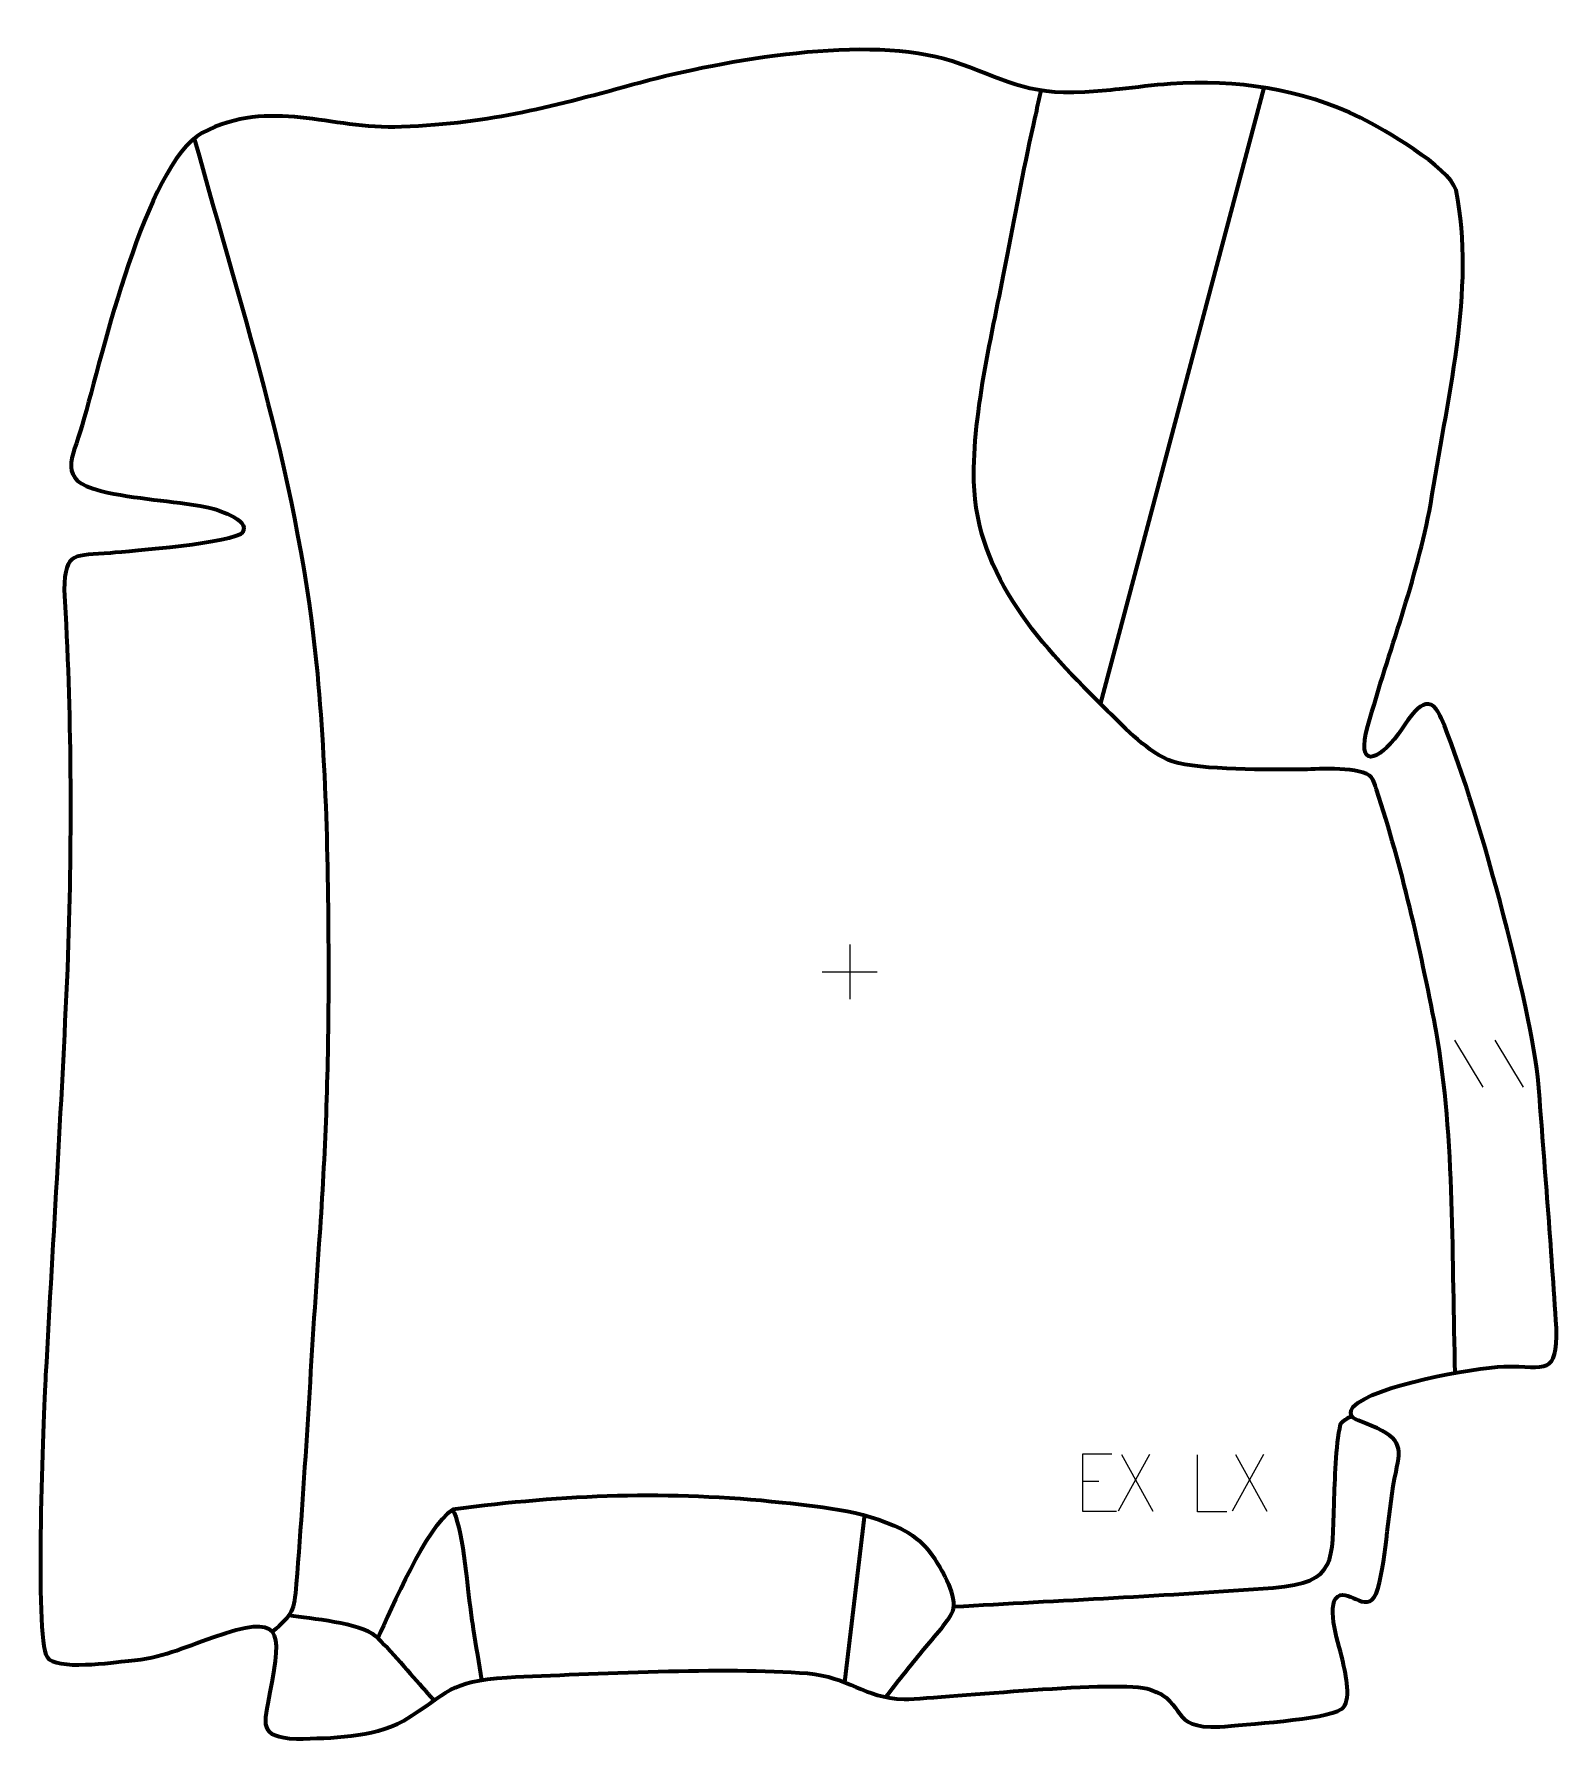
# Model space of a CAD drawing. Header units: millimetres. Extents: x -1036 to -368, y 230 to 978.
import ezdxf

# ---------------------------------------------------------------- set-up
doc = ezdxf.new("R2010")
doc.units = ezdxf.units.MM
doc.header["$MEASUREMENT"] = 0
doc.layers.add('layer 1', color=7, linetype='Continuous')
doc.layers.add('layer 2', color=7, linetype='Continuous')

msp = doc.modelspace()

# ---------------------------------------------------------------- linework, layer by layer
at = {"layer": 'layer 1', "color": 142, "lineweight": 158}
for points, knots in [([(-412.5696, 390.9541), (-414.0856, 439.2529), (-412.5557, 493.7466), (-420.9828, 540.96), (-420.9828, 540.96), (-420.9828, 540.96), (-421.2448, 542.4276), (-421.2448, 542.4276), (-421.2448, 542.4276), (-428.0379, 577.7829), (-435.8506, 612.4339), (-447.0727, 646.6868), (-447.0727, 646.6868), (-447.5636, 648.1319), (-448.4118, 650.7351), (-449.2712, 651.9804), (-449.2712, 651.9804), (-453.6004, 657.007), (-472.3071, 655.7186), (-478.791, 655.5141), (-478.791, 655.5141), (-478.791, 655.5141), (-479.8377, 655.4975), (-479.8377, 655.4975), (-479.8377, 655.4975), (-493.7644, 655.4321), (-524.0598, 655.1579), (-536.5366, 658.9967), (-536.5366, 658.9967), (-547.3797, 663.0006), (-556.8482, 673.3025), (-565.0431, 681.2259), (-565.0431, 681.2259), (-593.3034, 708.9555), (-622.5924, 739.8811), (-623.6146, 781.8231), (-623.6146, 781.8231), (-624.3642, 812.5765), (-614.6442, 850.4671), (-608.912, 881.1875), (-608.912, 881.1875), (-605.143, 901.3864), (-601.195, 921.5529), (-596.7326, 941.6112), (-596.7326, 941.6112), (-596.7326, 941.6112), (-596.4058, 943.0802), (-596.4058, 943.0802), (-596.4058, 943.0802), (-595.6357, 946.4659), (-594.8729, 949.8515), (-594.1228, 953.2418)], [0, 0, 0, 0, 0.07142857, 0.07142857, 0.07142857, 0.07142857, 0.14285714, 0.14285714, 0.14285714, 0.14285714, 0.21428571, 0.21428571, 0.21428571, 0.21428571, 0.28571429, 0.28571429, 0.28571429, 0.28571429, 0.35714286, 0.35714286, 0.35714286, 0.35714286, 0.42857143, 0.42857143, 0.42857143, 0.42857143, 0.5, 0.5, 0.5, 0.5, 0.57142857, 0.57142857, 0.57142857, 0.57142857, 0.64285714, 0.64285714, 0.64285714, 0.64285714, 0.71428571, 0.71428571, 0.71428571, 0.71428571, 0.78571429, 0.78571429, 0.78571429, 0.78571429, 0.85714286, 0.85714286, 0.85714286, 0.85714286, 1, 1, 1, 1]), ([(-965.4818, 932.2173), (-943.5244, 851.9138), (-919.334, 781.4168), (-911.5397, 697.4004), (-911.5397, 697.4004), (-907.1389, 649.9631), (-906.5873, 602.3204), (-906.7177, 554.7135), (-906.7177, 554.7135), (-906.8369, 518.8867), (-908.2934, 483.3539), (-910.8161, 447.6195), (-910.8161, 447.6195), (-914.3522, 397.8673), (-916.7799, 348.0609), (-920.7807, 298.3358), (-920.7807, 298.3358), (-921.7436, 286.5967), (-922.3591, 284.961), (-931.3174, 277.4417)], [0, 0, 0, 0, 0.16666667, 0.16666667, 0.16666667, 0.16666667, 0.33333333, 0.33333333, 0.33333333, 0.33333333, 0.5, 0.5, 0.5, 0.5, 0.66666667, 0.66666667, 0.66666667, 0.66666667, 1, 1, 1, 1]), ([(-632.3958, 288.4785), (-586.2087, 291.1596), (-538.5465, 293.288), (-492.409, 296.7708), (-492.409, 296.7708), (-463.8509, 298.9266), (-466.7029, 309.0134), (-465.6863, 333.9065), (-465.6863, 333.9065), (-465.2713, 344.0689), (-465.0835, 358.8154), (-462.8193, 368.4528), (-462.8193, 368.4528), (-461.8996, 370.112), (-459.6621, 371.2461), (-458.0291, 372.0968)], [0, 0, 0, 0, 0.2, 0.2, 0.2, 0.2, 0.4, 0.4, 0.4, 0.4, 0.6, 0.6, 0.6, 0.6, 1, 1, 1, 1]), ([(-852.159, 331.2352), (-802.2513, 337.6997), (-757.7233, 339.5246), (-707.6521, 334.1602), (-707.6521, 334.1602), (-688.924, 332.1538), (-669.0491, 330.3198), (-652.3665, 320.8418), (-652.3665, 320.8418), (-647.3588, 317.6451), (-644.0396, 314.3706), (-640.7919, 309.4085), (-640.7919, 309.4085), (-637.3534, 303.8197), (-630.908, 293.0336), (-632.9569, 286.3855), (-632.9569, 286.3855), (-635.2387, 281.4657), (-642.7333, 273.3168), (-646.4712, 268.7892), (-646.4712, 268.7892), (-651.4984, 262.5517), (-656.4848, 256.282), (-661.4461, 249.992), (-661.4461, 249.992), (-661.4461, 249.992), (-662.3697, 248.8201), (-662.3697, 248.8201)], [0, 0, 0, 0, 0.125, 0.125, 0.125, 0.125, 0.25, 0.25, 0.25, 0.25, 0.375, 0.375, 0.375, 0.375, 0.5, 0.5, 0.5, 0.5, 0.625, 0.625, 0.625, 0.625, 0.75, 0.75, 0.75, 0.75, 1, 1, 1, 1]), ([(-885.0703, 274.6003), (-879.1113, 287.4043), (-863.3473, 324.0137), (-852.3222, 330.9153), (-852.3222, 330.9153), (-848.2124, 325.6116), (-845.6182, 296.5773), (-844.5835, 288.4379), (-844.5835, 288.4379), (-844.1634, 285.1324), (-843.7143, 281.8626), (-843.1986, 278.5704), (-843.1986, 278.5704), (-841.9986, 271.1257), (-840.7641, 263.6865), (-839.5496, 256.2441)], [0, 0, 0, 0, 0.2, 0.2, 0.2, 0.2, 0.4, 0.4, 0.4, 0.4, 0.6, 0.6, 0.6, 0.6, 1, 1, 1, 1]), ([(-923.8279, 284.7896), (-914.7123, 283.2921), (-892.7351, 281.549), (-886.135, 275.6058), (-886.135, 275.6058), (-879.498, 269.6292), (-870.4856, 258.7527), (-864.3239, 251.777), (-864.3239, 251.777), (-863.0125, 250.2925), (-861.7021, 248.8097), (-860.3777, 247.3367)], [0, 0, 0, 0, 0.25, 0.25, 0.25, 0.25, 0.5, 0.5, 0.5, 0.5, 1, 1, 1, 1])]:
    msp.add_open_spline(points, degree=3, knots=knots, dxfattribs=at)
for points in [[(-568.129, 684.1767), (-568.129, 684.1767), (-496.3424, 954.5118), (-496.3424, 954.5118)], [(-671.7131, 327.7161), (-671.7131, 327.7161), (-680.4075, 255.3328), (-680.4075, 255.3328)]]:
    msp.add_open_spline(points, degree=3, dxfattribs=at)
at = {"layer": 'layer 1', "color": 250, "lineweight": 9}
for points in [[(-678.1139, 578.841), (-678.1139, 578.841), (-678.1139, 554.8631), (-678.1139, 554.8631)], [(-690.1028, 566.852), (-690.1028, 566.852), (-666.1249, 566.852), (-666.1249, 566.852)], [(-412.886, 536.8098), (-412.886, 536.8098), (-400.5217, 516.2655), (-400.5217, 516.2655)], [(-395.1561, 536.8098), (-395.1561, 536.8098), (-382.7918, 516.2655), (-382.7918, 516.2655)], [(-546.667, 355.2411), (-546.667, 355.2411), (-560.4076, 330.3453), (-560.4076, 330.3453)], [(-558.953, 355.2411), (-558.953, 355.2411), (-545.2124, 330.2876), (-545.2124, 330.2876)], [(-496.667, 355.2411), (-496.667, 355.2411), (-510.4076, 330.3453), (-510.4076, 330.3453)], [(-508.953, 355.2411), (-508.953, 355.2411), (-495.2124, 330.2876), (-495.2124, 330.2876)], [(-576.0343, 343.4699), (-576.0343, 343.4699), (-568.8662, 343.4699), (-568.8662, 343.4699)]]:
    msp.add_open_spline(points, degree=3, dxfattribs=at)
for points, knots in [([(-563.1604, 355.3496), (-563.1604, 355.3496), (-576.0343, 355.3496), (-576.0343, 355.3496), (-576.0343, 355.3496), (-576.0343, 355.3496), (-576.0343, 330.396), (-576.0343, 330.396), (-576.0343, 330.396), (-576.0343, 330.396), (-561.1685, 330.396), (-561.1685, 330.396)], [0, 0, 0, 0, 0.25, 0.25, 0.25, 0.25, 0.5, 0.5, 0.5, 0.5, 1, 1, 1, 1]), ([(-512.6887, 330.104), (-512.6887, 330.104), (-525.6378, 330.104), (-525.6378, 330.104), (-525.6378, 330.104), (-525.6378, 330.104), (-525.6378, 355.0576), (-525.6378, 355.0576)], [0, 0, 0, 0, 0.33333333, 0.33333333, 0.33333333, 0.33333333, 1, 1, 1, 1])]:
    msp.add_open_spline(points, degree=3, knots=knots, dxfattribs=at)
at = {"layer": 'layer 2', "color": 242, "lineweight": 158}
msp.add_open_spline([(-537.4987, 956.1876), (-508.374, 958.169), (-480.3876, 953.9923), (-453.9003, 941.2562), (-453.9003, 941.2562), (-443.8614, 935.9008), (-415.5188, 920.0785), (-412.2194, 909.5486), (-412.2194, 909.5486), (-403.1966, 866.2594), (-416.7235, 815.5876), (-423.2971, 772.1949), (-423.2971, 772.1949), (-429.7375, 737.7716), (-441.5556, 707.8368), (-450.8799, 674.6338), (-450.8799, 674.6338), (-456.2863, 655.3822), (-446.4478, 659.1383), (-437.5844, 671.0079), (-437.5844, 671.0079), (-434.1711, 675.5789), (-426.5667, 689.7701), (-420.8741, 681.9319), (-420.8741, 681.9319), (-420.008, 680.7395), (-419.3924, 679.3958), (-418.7564, 678.0765), (-418.7564, 678.0765), (-404.1413, 644.5014), (-378.7148, 550.1462), (-376.0692, 517.5158), (-376.0692, 517.5158), (-373.3239, 481.9787), (-370.4654, 446.0819), (-368.2125, 410.531), (-368.2125, 410.531), (-367.9951, 389.6327), (-372.3302, 393.918), (-391.1326, 393.7944), (-391.1326, 393.7944), (-405.1857, 393.0063), (-448.2573, 385.5874), (-457.4389, 376.0043), (-457.4389, 376.0043), (-460.4038, 371.3745), (-455.9258, 370.4878), (-452.0575, 368.9794), (-452.0575, 368.9794), (-436.0863, 362.5709), (-436.0406, 359.0598), (-438.5509, 347.5695), (-438.5509, 347.5695), (-442.0968, 331.339), (-442.5032, 310.7225), (-446.553, 296.2438), (-446.553, 296.2438), (-450.1084, 283.5333), (-458.9519, 296.5655), (-464.0124, 292.9437), (-464.0124, 292.9437), (-469.6665, 288.8971), (-463.1723, 270.706), (-461.7244, 263.9519), (-461.7244, 263.9519), (-460.7184, 259.2586), (-457.6719, 246.6732), (-462.5305, 243.4434), (-462.5305, 243.4434), (-469.3695, 238.8972), (-505.5403, 236.8351), (-515.8173, 235.7654), (-515.8173, 235.7654), (-539.0738, 234.8971), (-529.2278, 246.3291), (-546.4216, 252.1837), (-546.4216, 252.1837), (-559.6161, 256.6764), (-633.9624, 248.5089), (-654.2072, 247.8645), (-654.2072, 247.8645), (-672.3532, 248.5024), (-678.0757, 257.6545), (-696.6748, 259.2372), (-696.6748, 259.2372), (-733.1913, 262.0922), (-790.6026, 259.1263), (-828.2528, 257.4692), (-828.2528, 257.4692), (-854.3217, 255.6406), (-853.3546, 250.915), (-873.6941, 238.4601), (-873.6941, 238.4601), (-888.1472, 230.8172), (-904.8053, 230.9916), (-920.7469, 230.4761), (-920.7469, 230.4761), (-937.6469, 231.4251), (-935.0593, 236.5384), (-932.3379, 251.026), (-932.3379, 251.026), (-927.0682, 279.0804), (-926.7678, 285.5721), (-957.1639, 275.1485), (-957.1639, 275.1485), (-971.1916, 270.2527), (-979.0727, 266.034), (-994.3209, 264.7153), (-994.3209, 264.7153), (-1000.9021, 264.0756), (-1026.3064, 260.3018), (-1030.0571, 266.3947), (-1030.0571, 266.3947), (-1035.7414, 275.6288), (-1031.6161, 372.0076), (-1030.6842, 389.9211), (-1030.6842, 389.9211), (-1027.3657, 451.091), (-1023.4442, 512.7101), (-1020.9209, 573.8699), (-1020.9209, 573.8699), (-1019.1067, 627.7304), (-1019.3655, 680.4411), (-1022.5052, 734.2526), (-1022.5052, 734.2526), (-1022.2714, 751.8561), (-1017.7165, 748.899), (-1002.2042, 750.4344), (-1002.2042, 750.4344), (-993.7937, 751.2626), (-947.5401, 754.7405), (-944.3375, 759.5031), (-944.3375, 759.5031), (-940.5583, 765.1233), (-956.4135, 769.8487), (-960.0104, 770.5484), (-960.0104, 770.5484), (-975.4713, 773.5562), (-991.1007, 773.9187), (-1006.6853, 777.7055), (-1006.6853, 777.7055), (-1025.8954, 782.5543), (-1019.0537, 791.4331), (-1014.6835, 806.4897), (-1014.6835, 806.4897), (-1005.3129, 838.774), (-987.3189, 919.8058), (-962.0948, 934.6322), (-962.0948, 934.6322), (-932.0093, 950.3776), (-906.207, 936.0221), (-874.6302, 937.2473), (-874.6302, 937.2473), (-834.0982, 938.9186), (-808.5249, 946.1497), (-770.047, 956.6548), (-770.047, 956.6548), (-733.0591, 966.5593), (-669.8326, 977.9746), (-633.2059, 966.0473), (-633.2059, 966.0473), (-610.3143, 958.5928), (-601.2907, 951.0307), (-575.0571, 952.4771), (-575.0571, 952.4771), (-569.9702, 952.7575), (-564.8907, 953.3045), (-559.8248, 953.8367), (-559.8248, 953.8367), (-552.3712, 954.6357), (-544.9762, 955.586), (-537.4987, 956.1876)], degree=3, knots=[0, 0, 0, 0, 0.02272727, 0.02272727, 0.02272727, 0.02272727, 0.04545455, 0.04545455, 0.04545455, 0.04545455, 0.06818182, 0.06818182, 0.06818182, 0.06818182, 0.09090909, 0.09090909, 0.09090909, 0.09090909, 0.11363636, 0.11363636, 0.11363636, 0.11363636, 0.13636364, 0.13636364, 0.13636364, 0.13636364, 0.15909091, 0.15909091, 0.15909091, 0.15909091, 0.18181818, 0.18181818, 0.18181818, 0.18181818, 0.20454545, 0.20454545, 0.20454545, 0.20454545, 0.22727273, 0.22727273, 0.22727273, 0.22727273, 0.25, 0.25, 0.25, 0.25, 0.27272727, 0.27272727, 0.27272727, 0.27272727, 0.29545455, 0.29545455, 0.29545455, 0.29545455, 0.31818182, 0.31818182, 0.31818182, 0.31818182, 0.34090909, 0.34090909, 0.34090909, 0.34090909, 0.36363636, 0.36363636, 0.36363636, 0.36363636, 0.38636364, 0.38636364, 0.38636364, 0.38636364, 0.40909091, 0.40909091, 0.40909091, 0.40909091, 0.43181818, 0.43181818, 0.43181818, 0.43181818, 0.45454545, 0.45454545, 0.45454545, 0.45454545, 0.47727273, 0.47727273, 0.47727273, 0.47727273, 0.5, 0.5, 0.5, 0.5, 0.52272727, 0.52272727, 0.52272727, 0.52272727, 0.54545455, 0.54545455, 0.54545455, 0.54545455, 0.56818182, 0.56818182, 0.56818182, 0.56818182, 0.59090909, 0.59090909, 0.59090909, 0.59090909, 0.61363636, 0.61363636, 0.61363636, 0.61363636, 0.63636364, 0.63636364, 0.63636364, 0.63636364, 0.65909091, 0.65909091, 0.65909091, 0.65909091, 0.68181818, 0.68181818, 0.68181818, 0.68181818, 0.70454545, 0.70454545, 0.70454545, 0.70454545, 0.72727273, 0.72727273, 0.72727273, 0.72727273, 0.75, 0.75, 0.75, 0.75, 0.77272727, 0.77272727, 0.77272727, 0.77272727, 0.79545455, 0.79545455, 0.79545455, 0.79545455, 0.81818182, 0.81818182, 0.81818182, 0.81818182, 0.84090909, 0.84090909, 0.84090909, 0.84090909, 0.86363636, 0.86363636, 0.86363636, 0.86363636, 0.88636364, 0.88636364, 0.88636364, 0.88636364, 0.90909091, 0.90909091, 0.90909091, 0.90909091, 0.93181818, 0.93181818, 0.93181818, 0.93181818, 0.95454545, 0.95454545, 0.95454545, 0.95454545, 1, 1, 1, 1], dxfattribs=at)

doc.saveas('drawing.dxf')
